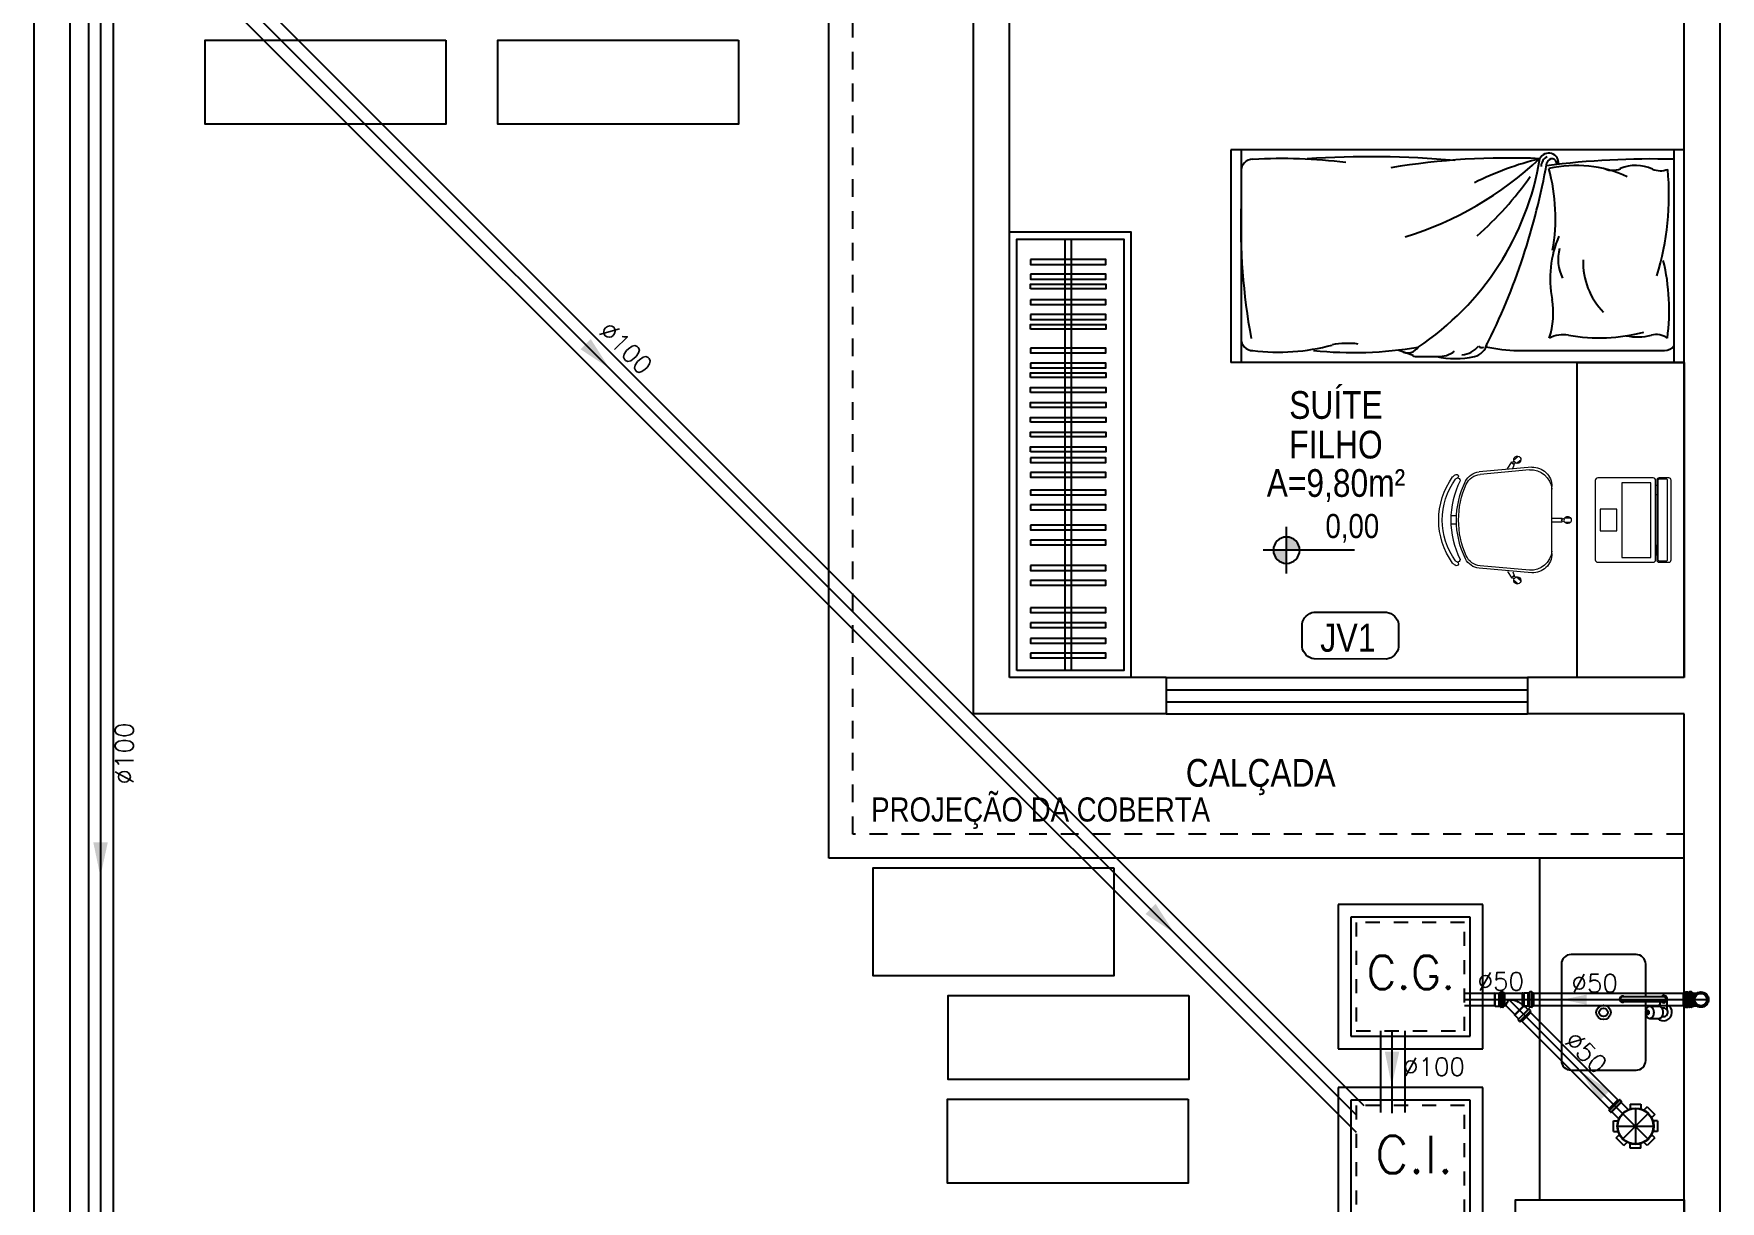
# Model space of a CAD drawing. Header units: millimetres. Extents: x 3923 to 4007, y 744 to 863.
# Drawn here: x 3973.52 to 3985.43, y 826.28 to 834.53 of the extents above; entities that cross this region are included whole.
import ezdxf
from ezdxf.enums import TextEntityAlignment as Align

# ---------------------------------------------------------------- set-up
doc = ezdxf.new("R2010")
doc.units = ezdxf.units.MM
for name, pattern in [('CONTINU', [0]), ('HIDDEN', [0.375, 0.25, -0.125]), ('HIDDEN2', [0.1875, 0.125, -0.0625])]:
    doc.linetypes.add(name, pattern=pattern)
for name, color, linetype in [('-HIDRO', 8, 'Continuous'), ('DIVERSOS', 1, 'Continuous'), ('E-txt-g', 3, 'Continuous'), ('Esgoto', 5, 'Continuous'), ('HIDROGRAFIA', 4, 'Continuous'), ('Texto-Tubos', 7, 'Continuous'), ('TigreCad', 3, 'Continuous'), ('Tinterno', 9, 'Continuous'), ('TUBULAÇÃO_ESGOTO', 5, 'Continuous')]:
    doc.layers.add(name, color=color, linetype=linetype)
doc.layers.add('E-Lay-9', color=9, linetype='Continuous', lineweight=9)
doc.layers.add('E-Txt-W', color=7, linetype='Continuous', lineweight=20)
doc.styles.add('F2', font='ARIALN.TTF')
doc.styles.add('R80', font='simplex.shx', dxfattribs={"height": 12})
doc.styles.add('REG60', font='romans.shx', dxfattribs={"width": 0.8, "height": 0.15})
doc.styles.add('REG80', font='romans.shx', dxfattribs={"width": 0.8, "height": 0.2})
doc.styles.add('TCTUBOS-TXT', font='txt.shx')

# ---------------------------------------------------------------- blocks, each defined once
blk = doc.blocks.new('Cadeira')
at = {"layer": 'E-Lay-9', "color": 8}
for p, q in [((-0.0093, 0.0535), (-0.0093, 0.0769)), ((0.0096, 0.0535), (0.0096, 0.0769)), ((-0.1393, 0), (0.1393, 0)), ((-0.0075, 0), (-0.0075, 0.0425)), ((-0.0075, 0.0425), (-0.0056, 0.0425)), ((0.0056, 0.0425), (0.0075, 0.0425)), ((0.0075, 0), (0.0075, 0.0425)), ((-0.2355, -0.1467), (-0.2505, -0.1288)), ((-0.2192, -0.0836), (-0.1996, -0.3023)), ((-0.2087, -0.0936), (-0.1898, -0.2982)), ((0.2087, -0.0936), (0.1898, -0.2982)), ((0.2192, -0.0836), (0.1996, -0.3023)), ((0.2355, -0.1467), (0.2505, -0.1288)), ((-0.25, -0.1588), (-0.265, -0.1409)), ((-0.2398, -0.1647), (-0.2413, -0.1659)), ((-0.2133, -0.1847), (-0.2413, -0.1659)), ((-0.2298, -0.1563), (-0.2313, -0.1575)), ((-0.2144, -0.1618), (-0.2298, -0.1563)), ((0.2133, -0.1847), (0.2413, -0.1659)), ((0.2144, -0.1618), (0.2298, -0.1563)), ((0.2298, -0.1563), (0.2313, -0.1575)), ((0.2398, -0.1647), (0.2413, -0.1659)), ((0.25, -0.1588), (0.265, -0.1409)), ((-0.0175, -0.3961), (-0.0175, -0.4196)), ((0.0175, -0.3961), (0.0175, -0.4196))]:
    blk.add_line(p, q, dxfattribs=at)
blk.add_lwpolyline([(0.1631, -0.3812, -0.237888), (-0.1631, -0.3812, 0.605717), (-0.1738, -0.3953, 0.122717), (-0.17, -0.4, 0.323529), (0.17, -0.4, 0.122717), (0.1738, -0.3953, 0.605717)], format="xyb", close=True, dxfattribs=at)
for centre in [(0, 0.0466), (-0.2382, -0.1579), (0.2382, -0.1579)]:
    blk.add_circle(centre, 0.005, dxfattribs=at)
for centre, radius, start, end in [((0.0001, 0.0652), 0.015, 281.63338, 257.45365), ((-0.1393, -0.08), 0.08, 90, 182.56924), ((0, 0.0475), 0.0075, 221.81031, 318.18969), ((0.1393, -0.08), 0.08, 357.43076, 90), ((-0.1202, -0.0886), 0.0887, 95.59249, 183.25223), ((0.1202, -0.0886), 0.0887, 356.74777, 84.40751), ((-0.2502, -0.1438), 0.015, 322.54635, 298.36662), ((0.2502, -0.1438), 0.015, 241.63338, 217.45365), ((-0.2388, -0.1573), 0.0075, 261.81031, 358.18969), ((0.2388, -0.1573), 0.0075, 181.81031, 278.18969), ((-0.1299, -0.296), 0.07, 185.12125, 243.60471), ((-0.1201, -0.2918), 0.07, 185.2999, 245.73609), ((0.1201, -0.2918), 0.07, 294.26391, 354.7001), ((0.1299, -0.296), 0.07, 296.39529, 354.87875), ((-0.1819, -0.3961), 0.00782, 29.81088, 225.32554), ((-0.1625, -0.39), 0.0275, 205.14546, 233.45713), ((0, -0.1648), 0.3052, 234.12379, 305.87621), ((-0.1625, -0.39), 0.0125, 205.14546, 233.1301), ((0, -0.0343), 0.3622, 243.60471, 296.39529), ((0, -0.0254), 0.3622, 245.73609, 294.26391), ((0.1819, -0.3961), 0.00782, 314.67446, 150.18912), ((0.1625, -0.39), 0.0275, 306.54287, 334.85454)]:
    blk.add_arc(centre, radius, start, end, dxfattribs=at)
blk = doc.blocks.new('Notebook')
at = {"layer": 'E-Lay-9', "color": 8}
for p, q in [((-0.175, 0.305), (-0.175, 0.3)), ((-0.175, 0.3), (-0.175, 0.265)), ((0.165, 0.315), (-0.165, 0.315)), ((0.175, 0.3), (0.175, 0.305)), ((0.175, 0.265), (0.175, 0.3)), ((-0.165, 0.255), (0.165, 0.255))]:
    blk.add_line(p, q, dxfattribs=at)
for points in [[(-0.165, 0.26), (0.165, 0.26, 0.414214), (0.17, 0.265), (0.17, 0.295, 0.414214), (0.165, 0.3), (-0.165, 0.3, 0.414214), (-0.17, 0.295), (-0.17, 0.265, 0.414214)], [(-0.165, 0), (0.165, 0, 0.414214), (0.175, 0.01), (0.175, 0.24, 0.414214), (0.165, 0.25), (-0.165, 0.25, 0.414214), (-0.175, 0.24), (-0.175, 0.01, 0.414214)]]:
    blk.add_lwpolyline(points, format="xyb", close=True, dxfattribs=at)
for points in [[(-0.155, 0.11), (0.155, 0.11), (0.155, 0.23), (-0.155, 0.23)], [(-0.105, 0.25), (-0.145, 0.25), (-0.145, 0.255), (-0.105, 0.255)], [(0.105, 0.25), (0.145, 0.25), (0.145, 0.255), (0.105, 0.255)], [(-0.045, 0.02), (0.045, 0.02), (0.045, 0.09), (-0.045, 0.09)]]:
    blk.add_lwpolyline(points, close=True, dxfattribs=at)
for centre, start, end in [((-0.165, 0.305), 90, 180), ((0.165, 0.305), 0, 90), ((-0.165, 0.265), 180, 270), ((0.165, 0.265), 270, 360)]:
    blk.add_arc(centre, 0.01, start, end, dxfattribs=at)
blk = doc.blocks.new('TXT-AMB75')
at = {"layer": 'E-txt-g', "style": 'REG80', "width": 0.8, "flags": 8}
blk.add_attdef('TXT', text='', height=0.2, dxfattribs=at).set_placement((0.0055, 0.2964), align=Align.CENTER)
at = {"layer": 'E-Txt-W', "style": 'REG60', "width": 0.8, "flags": 8}
blk.add_attdef('TXT', text='', height=0.15, dxfattribs=at).set_placement((0.0055, 0.0271), align=Align.CENTER)
blk = doc.blocks.new('NIVEL')
at = {"layer": 'DIVERSOS'}
h = blk.add_hatch(color=7, dxfattribs=at)
h.paths.add_polyline_path([(0, 0.137, 0.414214), (-0.137, 0), (0, 0)])
h.paths.add_polyline_path([(0, 0), (0, -0.137, 0.414214), (0.137, 0)])
at = {"layer": 'DIVERSOS', "color": 7}
for p, q in [((0, 0.242), (0, -0.242)), ((0.709, 0), (-0.242, 0))]:
    blk.add_line(p, q, dxfattribs=at)
blk.add_circle((0, 0), 0.137, dxfattribs=at)
blk = doc.blocks.new('Cuba coz')
at = {"color": 8}
blk.add_line((7.5, -4.5), (7.5, -2.41), dxfattribs=at)
for points in [[(13.41, -6.5), (13.41, -20, 0.414214), (17.41, -24), (44.41, -24, 0.414214), (48.41, -20), (48.41, 20, 0.414214), (44.41, 24), (17.41, 24, 0.414214), (13.41, 20), (13.41, 0.74)], [(6.7, 1.75), (6, 1.75, 0.546464), (4.41, -0.73, -0.10784), (4.5, -1.15), (4.5, -5.5)], [(11.72, 2.5), (7.96, 2.5, 0.133256), (7.32, 2.33, 0.106756), (6.71, 1.77, 0.082828), (6.34, 0.99, 0.071352), (6.19, 0, 0.071352), (6.34, -0.99, 0.082828), (6.71, -1.77, 0.106756), (7.32, -2.33, 0.133256), (7.96, -2.5), (11.72, -2.5)], [(4.41, -0.73, 0.293273), (6, -1.75), (6.7, -1.75)], [(13.41, -1), (13.41, -4.5, 0.414214)]]:
    blk.add_lwpolyline(points, format="xyb", dxfattribs=at)
for points in [[(11.72, -2.5, 0.133256), (12.36, -2.33, 0.106756), (12.97, -1.77, 0.082828), (13.35, -0.99, 0.071352), (13.49, 0, 0.071352), (13.35, 0.99, 0.082828), (12.97, 1.77, 0.106756), (12.36, 2.33, 0.133256), (11.72, 2.5, 0.133256), (11.08, 2.33, 0.106756), (10.47, 1.77, 0.082828), (10.1, 0.99, 0.071352), (9.95, 0, 0.071352), (10.1, -0.99, 0.082828), (10.47, -1.77, 0.106756), (11.08, -2.33, 0.133256)], [(12.47, 0.75, 0.133256), (12.28, 0.7, 0.106756), (12.1, 0.53, 0.082828), (11.98, 0.3, 0.071352), (11.94, 0, 0.071352), (11.98, -0.3, 0.082828), (12.1, -0.53, 0.106756), (12.28, -0.7, 0.133256), (12.47, -0.75, 0.133256), (12.66, -0.7, 0.106756), (12.85, -0.53, 0.082828), (12.96, -0.3, 0.071352), (13, 0, 0.071352), (12.96, 0.3, 0.082828), (12.85, 0.53, 0.106756), (12.66, 0.7, 0.133256)], [(6, -6.5), (23, -6.5, 1), (23, -4.5), (6, -4.5, 1)]]:
    blk.add_lwpolyline(points, format="xyb", close=True, dxfattribs=at)
for radius in [3, 1.75]:
    blk.add_circle((30.91, 0), radius, dxfattribs=at)
for centre, radius, start, end in [((6, 0), 3.5, 45.58469, 244.62307), ((6, -5.5), 1.5, 41.81031, 318.18969), ((6, 0), 3.5, 295.37693, 314.41531), ((23, -5.5), 1.25, 233.1301, 126.8699)]:
    blk.add_arc(centre, radius, start, end, dxfattribs=at)
blk = doc.blocks.new('inp_cx')
for p, q in [((40, 40), (-40, 40)), ((-40, 40), (-40, -40)), ((40, -40), (40, 40)), ((-40, -40), (40, -40))]:
    blk.add_line(p, q)
at = {"color": 1, "linetype": 'Continuous', "ltscale": 0.5}
for p, q in [((33, 33), (-33, 33)), ((-33, 33), (-33, -33)), ((33, -33), (33, 33)), ((-33, -33), (33, -33))]:
    blk.add_line(p, q, dxfattribs=at)
at = {"color": 1, "linetype": 'HIDDEN', "ltscale": 0.5}
for p, q in [((30, 30), (-30, 30)), ((-30, 30), (-30, -30)), ((30, -30), (30, 30)), ((-30, -30), (30, -30))]:
    blk.add_line(p, q, dxfattribs=at)
at = {"style": 'R80'}
blk.add_text('C.I.', height=20.592, dxfattribs=at).set_placement((-19.56, -7.5))
blk = doc.blocks.new('_cxgordu')
for p, q in [((40, 40), (-40, 40)), ((-40, 40), (-40, -40)), ((40, -40), (40, 40)), ((-40, -40), (40, -40))]:
    blk.add_line(p, q)
at = {"color": 1, "linetype": 'Continuous', "ltscale": 0.5}
for p, q in [((33, 33), (-33, 33)), ((-33, 33), (-33, -33)), ((33, -33), (33, 33)), ((-33, -33), (33, -33))]:
    blk.add_line(p, q, dxfattribs=at)
at = {"color": 1, "linetype": 'HIDDEN', "ltscale": 0.5}
for p, q in [((30, 30), (-30, 30)), ((-30, 30), (-30, -30)), ((30, -30), (30, 30)), ((-30, -30), (30, -30))]:
    blk.add_line(p, q, dxfattribs=at)
at = {"style": 'R80'}
blk.add_text('C.G.', height=18.48, dxfattribs=at).set_placement((-24.3, -6.88))
blk = doc.blocks.new('26276942p')
at = {"layer": 'TigreCad'}
for p, q in [((55.7, 25.3), (-17.5, 25.3)), ((55.7, 25.3), (55.8, 26.8)), ((55.7, 25.3), (55.7, -22.7)), ((58.7, 26.8), (55.8, 26.8)), ((58.9, 25.3), (58.7, 26.8)), ((58.9, 25.3), (58.9, -25.3)), ((61.5, 25.3), (58.9, 25.3)), ((63.3, 27.1), (61.5, 25.3)), ((63.3, -26.1), (63.3, 27.1)), ((80.1, 27.1), (63.3, 27.1)), ((80.3, 27.3), (80.1, 27.1)), ((80.3, -27.4), (80.3, 27.3)), ((84.9, 27.3), (80.3, 27.3)), ((86.2, 30.9), (85.9, 28.3)), ((86.4, 30.8), (86.4, -30.8)), ((95.9, 31.8), (87.2, 31.8)), ((95.9, 30.8), (95.9, -30.8)), ((96.9, 31.1), (97.7, 28.1)), ((103, 27.3), (98.6, 27.3)), ((103, 27.3), (103, -27.4)), ((-11.1, -25.3), (-17.5, -25.3)), ((25.5, -61.4), (-10.1, -25.8)), ((25.5, -64.2), (63.5, -26.3)), ((25.5, -64.2), (25.5, -61.4)), ((40.7, -79.4), (25.5, -64.2)), ((82.9, -39.3), (39.3, -82.9)), ((88.6, -49.9), (49.9, -88.6)), ((92.2, -53.5), (53.5, -92.2)), ((58.9, -25.3), (55.7, -22.7)), ((79.4, -40.7), (67.5, -28.9)), ((80.1, -27.1), (68.2, -27.1)), ((80.3, -27.4), (80.1, -27.1)), ((84.9, -27.4), (80.3, -27.4)), ((82.8, -39.1), (80.7, -40.8)), ((90.3, -45.3), (84.1, -39.1)), ((86.2, -30.9), (85.9, -28.3)), ((95.9, -31.8), (87.2, -31.8)), ((90.5, -46.5), (88.9, -49.2)), ((92.2, -53.5), (89.1, -50.4)), ((96.9, -31.1), (97.7, -28.1)), ((103, -27.4), (98.6, -27.4)), ((39.1, -82.8), (40.8, -80.7)), ((45.3, -90.3), (39.1, -84.1)), ((46.5, -90.5), (49.2, -88.9)), ((53.5, -92.2), (50.4, -89.1))]:
    blk.add_line(p, q, dxfattribs=at)
for points in [[(0.6, -1.3, -0.153495), (4.7, 0.2, -0.085604), (21.8, -2.1, -0.043194), (39.4, -9.3, -0.022416), (55.7, -20.8, -0.009739)], [(-11.3, -25.3, -0.086386), (-9.5, -16.9, -0.063763), (-4.1, -7.1, -0.026182), (0.6, -1.3, -0.049941)], [(58.9, -23.3, -0.003371), (61.2, -25.2, -0.009739), (67.2, -28.1, -0.042942)]]:
    blk.add_lwpolyline(points, format="xyb", dxfattribs=at)
for centre, radius, start, end in [((84.9, 28.3), 1, 270, 355), ((87.2, 30.8), 1, 90, 175), ((95.9, 30.8), 1, 15, 90), ((98.6, 28.3), 1, 195, 270), ((-11.1, -26.8), 1.5, 45, 90), ((68.2, -28.1), 1, 90, 225), ((80.1, -40), 1, 225, 310), ((83.4, -39.8), 1, 45, 130), ((84.9, -28.4), 1, 5, 90), ((87.2, -30.8), 1, 185, 270), ((89.8, -49.7), 1, 150, 225), ((89.6, -46), 1, 330, 45), ((95.9, -30.8), 1, 270, 345), ((98.6, -28.4), 1, 90, 165), ((39.8, -83.4), 1, 140, 225), ((40, -80.1), 1, 320, 45), ((46, -89.6), 1, 225, 300), ((49.7, -89.8), 1, 45, 120)]:
    blk.add_arc(centre, radius, start, end, dxfattribs=at)
at = {"layer": 'Tinterno'}
for p, q in [((-17.5, 25.3), (-17.5, -25.3)), ((55.8, 26.8), (55.8, -22.8)), ((58.7, 26.8), (58.7, -25.2)), ((61.5, -25.3), (61.5, 25.3)), ((80.1, -27.1), (80.1, 27.1)), ((85.9, 27.3), (85.9, -27.4)), ((97.9, 27.3), (97.9, -27.4)), ((61.6, -25.4), (25.5, -61.4)), ((80, -41.4), (41.4, -80)), ((89.6, -46), (46, -89.6))]:
    blk.add_line(p, q, dxfattribs=at)
blk = doc.blocks.new('27150012p')
at = {"layer": 'TigreCad'}
for p, q in [((-80.6, 48.8), (-48.8, 80.6)), ((-48.8, 80.6), (-35.1, 66.9)), ((-22.5, 91.5), (-22.5, 72.1)), ((-22.5, 91.5), (22.5, 91.5)), ((22.5, 91.5), (22.5, 72.1)), ((48.8, 80.6), (35.1, 66.9)), ((48.8, 80.6), (80.6, 48.8)), ((-91.5, -22.5), (-91.5, 22.5)), ((-91.5, 22.5), (-72.1, 22.5)), ((-80.6, 48.8), (-66.9, 35.1)), ((80.6, 48.8), (66.9, 35.1)), ((111.4, 27.4), (70.4, 27.4)), ((112.7, 30.9), (112.4, 28.3)), ((122.4, 31.8), (113.7, 31.8)), ((113.7, 30.8), (113.7, -30.8)), ((122.4, 30.8), (122.4, -30.8)), ((123.4, 31.1), (124.2, 28.1)), ((129.5, 27.4), (125.1, 27.4)), ((129.5, 27.4), (129.5, -27.4)), ((-91.5, -22.5), (-72.1, -22.5)), ((-80.6, -48.8), (-66.9, -35.1)), ((-48.8, -80.6), (-80.6, -48.8)), ((-48.8, -80.6), (-35.1, -66.9)), ((48.8, -80.6), (35.1, -66.9)), ((80.6, -48.8), (48.8, -80.6)), ((80.6, -48.8), (66.9, -35.1)), ((111.4, -27.4), (70.4, -27.4)), ((112.7, -30.9), (112.4, -28.3)), ((122.4, -31.8), (113.7, -31.8)), ((123.4, -31.1), (124.2, -28.1)), ((129.5, -27.4), (125.1, -27.4)), ((-22.5, -91.5), (-22.5, -72.1)), ((22.5, -91.5), (-22.5, -91.5)), ((22.5, -91.5), (22.5, -72.1))]:
    blk.add_line(p, q, dxfattribs=at)
blk.add_circle((0, 0), 75.5, dxfattribs=at)
for centre, start, end in [((111.4, 28.4), 270, 355), ((113.7, 30.8), 90, 175), ((122.4, 30.8), 15, 90), ((125.1, 28.4), 195, 270), ((111.4, -28.4), 5, 90), ((113.7, -30.8), 185, 270), ((122.4, -30.8), 270, 345), ((125.1, -28.4), 90, 165)]:
    blk.add_arc(centre, 1, start, end, dxfattribs=at)
at = {"layer": 'Tinterno'}
for p, q in [((112.4, 27.4), (112.4, -27.4)), ((124.4, 27.4), (124.4, -27.4))]:
    blk.add_line(p, q, dxfattribs=at)
blk.add_circle((0, 0), 73.5, dxfattribs=at)
blk = doc.blocks.new('11030602p')
at = {"layer": 'TigreCad'}
for p, q in [((0, 27.3), (4.4, 27.3)), ((0, -27.3), (0, 27.3)), ((6.1, 31.1), (5.3, 28.1)), ((7.1, 31.8), (15.8, 31.8)), ((7.1, -30.8), (7.1, 30.8)), ((15.8, -30.8), (15.8, 30.8)), ((16.8, 30.9), (17.1, 28.3)), ((18.1, 27.3), (22.7, 27.3)), ((22.7, 27.3), (23, 27.1)), ((39.7, 27.1), (23, 27.1)), ((39.7, 27.1), (41.5, 25.3)), ((41.5, -25.4), (41.5, 25.3)), ((0, -27.3), (4.4, -27.3)), ((6.1, -31.1), (5.3, -28.1)), ((7.1, -31.8), (15.8, -31.8)), ((16.8, -30.9), (17.1, -28.3)), ((18.1, -27.3), (22.7, -27.3)), ((22.7, -27.3), (23, -27.1)), ((39.7, -27.1), (23, -27.1)), ((39.7, -27.1), (41.5, -25.4))]:
    blk.add_line(p, q, dxfattribs=at)
for centre, start, end in [((4.4, 28.4), 270, 345), ((7.1, 30.8), 90, 165), ((15.8, 30.8), 5, 90), ((18.1, 28.4), 185, 270), ((4.4, -28.3), 15, 90), ((7.1, -30.8), 195, 270), ((15.8, -30.8), 270, 355), ((18.1, -28.3), 90, 175)]:
    blk.add_arc(centre, 1, start, end, dxfattribs=at)
at = {"layer": 'Tinterno'}
for p, q in [((5.1, -27.3), (5.1, 27.3)), ((17.1, -27.3), (17.1, 27.3)), ((22.7, 27.3), (22.7, -27.3)), ((23, -27.1), (23, 27.1)), ((39.7, 27.1), (39.7, -27.1))]:
    blk.add_line(p, q, dxfattribs=at)
blk = doc.blocks.new('j9n50d')
at = {"layer": 'TigreCad'}
for p, q in [((28.5, 25.4), (0, 25.4)), ((30.3, 27.2), (28.5, 25.4)), ((30.3, -27.1), (30.3, 27.2)), ((47.1, 27.2), (30.3, 27.2)), ((47.3, 27.4), (47.1, 27.2)), ((47.1, -27.1), (47.1, 27.2)), ((51.9, 27.4), (47.3, 27.4)), ((53.2, 30.9), (52.9, 28.3)), ((53.4, 30.8), (53.4, -30.8)), ((62.9, 31.8), (54.2, 31.8)), ((62.9, 30.8), (62.9, -30.8)), ((63.9, 31.1), (64.7, 28.1)), ((70, 27.4), (65.6, 27.4)), ((70, 27.4), (70, -27.4)), ((28.5, -25.3), (0, -25.3)), ((30.3, -27.1), (28.5, -25.3)), ((47.1, -27.1), (30.3, -27.1)), ((47.3, -27.4), (47.1, -27.1)), ((51.9, -27.4), (47.3, -27.4)), ((53.2, -30.9), (52.9, -28.3)), ((62.9, -31.8), (54.2, -31.8)), ((63.9, -31.1), (64.7, -28.1)), ((70, -27.4), (65.6, -27.4))]:
    blk.add_line(p, q, dxfattribs=at)
for centre, radius, start, end in [((0, 0), 25.4, 90, 270), ((51.9, 28.4), 1, 270, 355), ((54.2, 30.8), 1, 90, 175), ((62.9, 30.8), 1, 15, 90), ((65.6, 28.4), 1, 195, 270), ((51.9, -28.4), 1, 5, 90), ((54.2, -30.8), 1, 185, 270), ((62.9, -30.8), 1, 270, 345), ((65.6, -28.4), 1, 90, 165)]:
    blk.add_arc(centre, radius, start, end, dxfattribs=at)
at = {"layer": 'Tinterno'}
for p, q in [((28.5, -25.3), (28.5, 25.4)), ((47.3, -27.4), (47.3, 27.4)), ((52.9, 27.4), (52.9, -27.4)), ((64.9, 27.4), (64.9, -27.4))]:
    blk.add_line(p, q, dxfattribs=at)
blk = doc.blocks.new('j9n50s')
at = {"layer": 'TigreCad'}
for p, q in [((19.2, 25.4), (30.3, 25.4)), ((19.2, -25.4), (30.3, -25.4))]:
    blk.add_line(p, q, dxfattribs=at)
for radius in [31.8, 27.4]:
    blk.add_circle((0, 0), radius, dxfattribs=at)
at = {"layer": 'Tinterno'}
for p, q in [((30.3, 25.4), (30.3, 9.7)), ((30.3, -9.7), (30.3, -25.4))]:
    blk.add_line(p, q, dxfattribs=at)
blk.add_circle((0, 0), 25.6, dxfattribs=at)

msp = doc.modelspace()

# ---------------------------------------------------------------- linework, layer by layer
at = {"layer": '-HIDRO'}
for p, q in [((3973.522, 860.514), (3973.522, 817.989)), ((3985.429, 817.989), (3985.429, 860.514)), ((3973.777, 860.259), (3973.777, 818.755)), ((3980.156, 829.726), (3980.156, 835.935)), ((3980.411, 829.981), (3980.411, 835.935)), ((3985.174, 829.981), (3985.174, 835.935)), ((3979.136, 828.706), (3979.136, 834.914)), ((3981.974, 833.709), (3981.974, 832.207)), ((3985.174, 833.709), (3981.974, 833.709)), ((3982.046, 833.709), (3982.046, 832.207)), ((3985.102, 833.709), (3985.102, 832.207)), ((3985.174, 832.207), (3985.174, 833.709)), ((3980.805, 830.032), (3980.805, 833.078)), ((3980.848, 830.032), (3980.848, 833.078)), ((3985.174, 832.207), (3981.974, 832.207)), ((3983.26, 832.255), (3983.16, 832.291)), ((3983.289, 832.249), (3983.454, 832.249)), ((3984, 832.291), (3985.035, 832.291)), ((3981.517, 829.981), (3980.411, 829.981)), ((3981.517, 829.981), (3981.517, 829.726)), ((3981.517, 829.981), (3984.069, 829.981)), ((3985.174, 829.981), (3984.069, 829.981)), ((3984.069, 829.981), (3984.069, 829.726)), ((3981.517, 829.896), (3984.069, 829.896)), ((3981.517, 829.811), (3984.069, 829.811)), ((3981.517, 829.726), (3980.156, 829.726)), ((3981.517, 829.726), (3984.069, 829.726)), ((3985.174, 829.726), (3984.069, 829.726)), ((3985.174, 818.84), (3985.174, 829.726)), ((3985.174, 828.706), (3979.136, 828.706))]:
    msp.add_line(p, q, dxfattribs=at)
at = {"layer": '-HIDRO', "linetype": 'HIDDEN2'}
for p, q in [((3979.306, 828.876), (3979.306, 835.084)), ((3985.174, 828.876), (3979.306, 828.876))]:
    msp.add_line(p, q, dxfattribs=at)
at = {"layer": '-HIDRO', "linetype": 'Continuous'}
msp.add_line((3984.154, 828.706), (3984.154, 826.293), dxfattribs=at)
for points in [[(3976.432, 834.483), (3976.432, 833.891), (3974.733, 833.891), (3974.733, 834.483)], [(3978.497, 834.483), (3978.497, 833.891), (3976.798, 833.891), (3976.798, 834.483)], [(3981.148, 828.637), (3981.148, 827.874), (3979.449, 827.874), (3979.449, 828.637)], [(3981.677, 827.735), (3981.677, 827.143), (3979.978, 827.143), (3979.978, 827.735)], [(3981.673, 827.004), (3981.673, 826.411), (3979.974, 826.411), (3979.974, 827.004)], [(3985.174, 826.293), (3985.174, 824.933), (3983.983, 824.933), (3983.983, 826.293)]]:
    msp.add_lwpolyline(points, close=True, dxfattribs=at)
at = {"layer": '-HIDRO'}
for points in [[(3980.411, 829.981), (3980.411, 833.129), (3981.269, 833.129), (3981.269, 829.981)], [(3980.462, 830.032), (3980.462, 833.078), (3981.218, 833.078), (3981.218, 830.032)], [(3980.56, 832.935), (3980.56, 832.9), (3981.091, 832.9), (3981.091, 832.935)], [(3980.56, 832.83), (3980.56, 832.796), (3981.091, 832.796), (3981.091, 832.83)], [(3980.56, 832.726), (3980.56, 832.76), (3981.091, 832.76), (3981.091, 832.726)]]:
    msp.add_lwpolyline(points, close=True, dxfattribs=at)
at = {"layer": '-HIDRO', "ltscale": 0.5}
for points in [[(3980.56, 832.65), (3980.56, 832.616), (3981.091, 832.616), (3981.091, 832.65)], [(3980.56, 832.545), (3980.56, 832.511), (3981.091, 832.511), (3981.091, 832.545)], [(3980.56, 832.441), (3980.56, 832.475), (3981.091, 832.475), (3981.091, 832.441)], [(3980.56, 832.308), (3980.56, 832.274), (3981.091, 832.274), (3981.091, 832.308)], [(3980.56, 832.203), (3980.56, 832.169), (3981.091, 832.169), (3981.091, 832.203)], [(3980.56, 832.1), (3980.56, 832.134), (3981.091, 832.134), (3981.091, 832.1)], [(3980.56, 831.995), (3980.56, 832.029), (3981.091, 832.029), (3981.091, 831.995)], [(3980.56, 831.89), (3980.56, 831.924), (3981.091, 831.924), (3981.091, 831.89)], [(3980.56, 831.785), (3980.56, 831.819), (3981.091, 831.819), (3981.091, 831.785)], [(3980.56, 831.681), (3980.56, 831.715), (3981.091, 831.715), (3981.091, 831.681)], [(3980.56, 831.576), (3980.56, 831.61), (3981.091, 831.61), (3981.091, 831.576)], [(3980.56, 831.534), (3980.56, 831.5), (3981.091, 831.5), (3981.091, 831.534)], [(3980.56, 831.43), (3980.56, 831.396), (3981.091, 831.396), (3981.091, 831.43)], [(3980.56, 831.305), (3980.56, 831.271), (3981.091, 831.271), (3981.091, 831.305)], [(3980.56, 831.201), (3980.56, 831.167), (3981.091, 831.167), (3981.091, 831.201)], [(3980.56, 831.058), (3980.56, 831.024), (3981.091, 831.024), (3981.091, 831.058)], [(3980.56, 830.953), (3980.56, 830.919), (3981.091, 830.919), (3981.091, 830.953)], [(3980.56, 830.772), (3980.56, 830.738), (3981.091, 830.738), (3981.091, 830.772)], [(3980.56, 830.667), (3980.56, 830.633), (3981.091, 830.633), (3981.091, 830.667)], [(3980.56, 830.474), (3980.56, 830.44), (3981.091, 830.44), (3981.091, 830.474)], [(3980.56, 830.369), (3980.56, 830.335), (3981.091, 830.335), (3981.091, 830.369)], [(3980.56, 830.258), (3980.56, 830.224), (3981.091, 830.224), (3981.091, 830.258)], [(3980.56, 830.154), (3980.56, 830.12), (3981.091, 830.12), (3981.091, 830.154)]]:
    msp.add_lwpolyline(points, close=True, dxfattribs=at)
at = {"layer": '-HIDRO'}
msp.add_lwpolyline([(3984.418, 829.981), (3984.418, 832.207), (3985.174, 832.207), (3985.174, 829.981)], dxfattribs=at)
at = {"layer": '-HIDRO', "linetype": 'Continuous'}
msp.add_lwpolyline([(3983.158, 830.197, -0.331371), (3983.073, 830.112), (3982.562, 830.113, -0.332506), (3982.477, 830.197), (3982.477, 830.358, -0.330378), (3982.562, 830.444), (3983.073, 830.443, -0.331371), (3983.158, 830.358)], format="xyb", close=True, dxfattribs=at)
at = {"layer": '-HIDRO', "linetype": 'CONTINU'}
msp.add_lwpolyline([(3984.154, 828.706), (3984.154, 826.293), (3985.174, 826.293), (3985.174, 828.706)], close=True, dxfattribs=at)
at = {"layer": '-HIDRO'}
for centre, radius, start, end in [((3982.13, 833.558), 0.0841, 90, 180), ((3982.331, 829.949), 3.698, 82.9481, 93.1174), ((3982.959, 826.924), 6.736, 84.9255, 93.8008), ((3983.936, 828.612), 5.039, 87.4941, 99.5094), ((3982.477, 835.441), 2.457, 287.2387, 313.0858), ((3982.19, 833.973), 1.993, 303.6929, 350.5732), ((3984.729, 831.381), 2.337, 104.1894, 116.3096), ((3979.574, 834.429), 4.701, 333.3271, 350.0569), ((3984.218, 833.616), 0.0696, 351.6091, 153.9382), ((3984.235, 833.596), 0.0695, 112.6052, 184.4989), ((3984.941, 828.003), 5.641, 88.3703, 97.5322), ((3984.24, 833.61), 0.0351, 351.2915, 168.1256), ((3982.107, 834.914), 2.422, 311.512, 324.8728), ((3984.412, 832.74), 0.858, 65.118, 102.9862), ((3982.966, 833.23), 1.3, 349.7638, 15.4497), ((3984.668, 833.708), 0.144, 249.0161, 292.8808), ((3984.834, 833.314), 0.284, 65.7877, 112.8808), ((3985.007, 833.699), 0.138, 245.7877, 291.7124), ((3983.09, 833.391), 1.977, 343.2017, 5.199), ((3986.486, 833.179), 4.442, 178.1405, 190.4224), ((3984.987, 832.799), 0.759, 156.6878, 191.1217), ((3984.568, 832.934), 0.284, 164.1407, 207.6985), ((3984.956, 832.912), 0.495, 177.8295, 225.0098), ((3983.567, 832.575), 1.502, 352.5099, 13.5732), ((3983.664, 832.557), 0.586, 342.3598, 9.3926), ((3984.573, 833.671), 1.29, 260.3711, 284.26), ((3982.13, 832.375), 0.0841, 180, 270), ((3982.31, 833.733), 1.453, 262.8693, 285.1081), ((3982.839, 835.042), 2.765, 264.178, 279.5071), ((3982.799, 831.781), 0.561, 82.4747, 101.3425), ((3983.223, 832.358), 0.0841, 249.7541, 329.4872), ((3983.592, 832.43), 0.17, 274.6849, 320.5984), ((3983.667, 832.364), 0.118, 282.8827, 348.3869), ((3983.745, 832.339), 0.0279, 218.531, 300.6976), ((3984.014, 833.359), 1.068, 257.089, 269.2313), ((3984.321, 832.187), 0.216, 80.3711, 116.9649), ((3984.846, 832.758), 0.371, 257.312, 285.1988), ((3984.978, 832.27), 0.134, 54.3788, 105.1988), ((3985.035, 832.375), 0.0841, 270, 323.1301), ((3983.289, 832.333), 0.0841, 249.7541, 270), ((3983.289, 832.333), 0.0841, 249.7541, 270), ((3983.56, 832.831), 0.597, 256.9286, 282.8827), ((3983.443, 832.43), 0.181, 266.6017, 307.7302)]:
    msp.add_arc(centre, radius, start, end, dxfattribs=at)
at = {"layer": 'Esgoto'}
for p, q in [((3973.993, 841.468), (3973.993, 817.591)), ((3974.479, 835.273), (3982.859, 826.893)), ((3983.624, 827.707), (3985.336, 827.707)), ((3983.936, 827.707), (3984.919, 826.725)), ((3983.11, 827.486), (3983.11, 826.906)), ((3984.919, 826.901), (3984.742, 826.725)), ((3984.831, 826.938), (3984.831, 826.688)), ((3984.706, 826.813), (3984.956, 826.813)), ((3984.831, 826.813), (3984.742, 826.725))]:
    msp.add_line(p, q, dxfattribs=at)
at = {"layer": 'TigreCad'}
for p, q in [((3973.91, 841.468), (3973.91, 817.598)), ((3974.083, 841.468), (3974.083, 817.598)), ((3974.642, 835.232), (3982.914, 826.96)), ((3974.52, 835.11), (3982.859, 826.771)), ((3983.836, 827.751), (3983.624, 827.751)), ((3983.836, 827.664), (3983.624, 827.664)), ((3985.169, 827.751), (3984.112, 827.751)), ((3985.169, 827.664), (3984.112, 827.664)), ((3984.645, 826.938), (3984.03, 827.553)), ((3984.706, 826.999), (3984.091, 827.614)), ((3983.03, 827.486), (3983.03, 826.91)), ((3983.203, 827.486), (3983.203, 826.91))]:
    msp.add_line(p, q, dxfattribs=at)
at = {"layer": 'TUBULAÇÃO_ESGOTO'}
for points in [[(3977.587, 832.165), (3977.383, 832.3), (3977.455, 832.372)], [(3973.993, 828.577), (3973.943, 828.817), (3974.045, 828.817)], [(3981.575, 828.177), (3981.371, 828.312), (3981.443, 828.383)], [(3984.317, 827.707), (3984.485, 827.742), (3984.485, 827.671)], [(3983.11, 827.1), (3983.061, 827.34), (3983.163, 827.339)], [(3984.445, 827.199), (3984.65, 827.064), (3984.577, 826.992)]]:
    msp.add_solid(points, dxfattribs=at)

# ---------------------------------------------------------------- block references
at = {"layer": '-HIDRO'}
ref = msp.add_blockref('TXT-AMB75', (3982.709, 831.441), dxfattribs=dict(at, xscale=1.240029, yscale=1.240029, zscale=1.240029))
ref.add_attrib('TXT', 'SUÍTE', dxfattribs={"layer": 'E-txt-g', "color": 2, "height": 0.1956, "style": 'F2'}).set_placement((3982.716, 831.809), align=Align.CENTER)
ref = msp.add_blockref('TXT-AMB75', (3982.709, 831.162), dxfattribs=dict(at, xscale=1.240029, yscale=1.240029, zscale=1.240029))
ref.add_attrib('TXT', 'FILHO', dxfattribs={"layer": 'E-txt-g', "color": 2, "height": 0.1956, "style": 'F2'}).set_placement((3982.716, 831.529), align=Align.CENTER)
ref.add_attrib('TXT', 'A=9,80m²', dxfattribs={"layer": 'E-Txt-W', "height": 0.1956, "style": 'F2'}).set_placement((3982.716, 831.258), align=Align.CENTER)
for name, p, xscale, yscale, zscale, rotation in [('Cadeira', (3984.241, 831.094, 5.589), -1.701, 1.701, 1.701, 270), ('Notebook', (3984.547, 831.094, 5.589), 1.701, 1.701, 1.701, 270), ('Cuba coz', (3985.131, 827.617, -10.775), 0.01701000000037129, 0.01701000000037129, 0.01701000000037129, 180)]:
    msp.add_blockref(name, p, dxfattribs=dict(at, xscale=xscale, yscale=yscale, zscale=zscale, rotation=rotation))
at = {"layer": '-HIDRO', "linetype": 'Continuous', "xscale": -0.6779959121431578, "yscale": 0.6779959121431578, "zscale": 0.6779959121431578, "rotation": 180}
msp.add_blockref('NIVEL', (3982.367, 830.881), dxfattribs=at)
at = {"layer": '-HIDRO'}
ref = msp.add_blockref('TXT-AMB75', (3982.178, 828.843), dxfattribs=dict(at, xscale=1.240029, yscale=1.240029, zscale=1.240029))
ref.add_attrib('TXT', 'CALÇADA', dxfattribs={"layer": 'E-txt-g', "color": 2, "height": 0.1956, "style": 'F2'}).set_placement((3982.185, 829.211), align=Align.CENTER)
at = {"layer": 'Esgoto', "xscale": 0.001701, "yscale": 0.001701, "zscale": 0.001701, "rotation": 180}
for p in [(3983.907, 827.707), (3985.239, 827.707)]:
    msp.add_blockref('11030602p', p, dxfattribs=at)
at = {"layer": 'HIDROGRAFIA', "xscale": 0.01275750000027847, "yscale": 0.01275749999989171, "zscale": 0.0127575}
for name, p in [('_cxgordu', (3983.242, 827.869)), ('inp_cx', (3983.242, 826.577))]:
    msp.add_blockref(name, p, dxfattribs=at)
at = {"layer": 'TigreCad', "xscale": 0.001701, "yscale": 0.001701, "zscale": 0.001701}
msp.add_blockref('26276942p', (3983.936, 827.707), dxfattribs=at)
for name, p, rotation in [('j9n50d', (3985.293, 827.707), 180), ('j9n50s', (3985.293, 827.707), 180.0000000000592), ('27150012p', (3984.831, 826.813), 134.9999999995192)]:
    msp.add_blockref(name, p, dxfattribs=dict(at, rotation=rotation))

# ---------------------------------------------------------------- texts
at = {"layer": '-HIDRO', "linetype": 'Continuous', "style": 'F2'}
for s, height, p in [('0,00', 0.1701, (3982.642, 831.137)), ('JV1', 0.1983, (3982.605, 830.362, 2.912)), ('PROJEÇÃO DA COBERTA', 0.1701, (3979.435, 829.135))]:
    msp.add_text(s, height=height, dxfattribs=at).set_placement(p, align=Align.TOP_LEFT)
at = {"layer": 'Texto-Tubos', "style": 'TCTUBOS-TXT'}
for s, rotation, p in [('%%C100', 315, (3977.658, 832.264)), ('%%C100', 90, (3974.226, 829.445)), ('%%C50', 315, (3984.437, 827.289))]:
    msp.add_text(s, height=0.1276, rotation=rotation, dxfattribs=at).set_placement(p, align=Align.CENTER)
for s, p in [('%%C50', (3983.88, 827.772)), ('%%C50', (3984.543, 827.759)), ('%%C100', (3983.408, 827.169))]:
    msp.add_text(s, height=0.1276, dxfattribs=at).set_placement(p, align=Align.CENTER)

doc.saveas('drawing.dxf')
